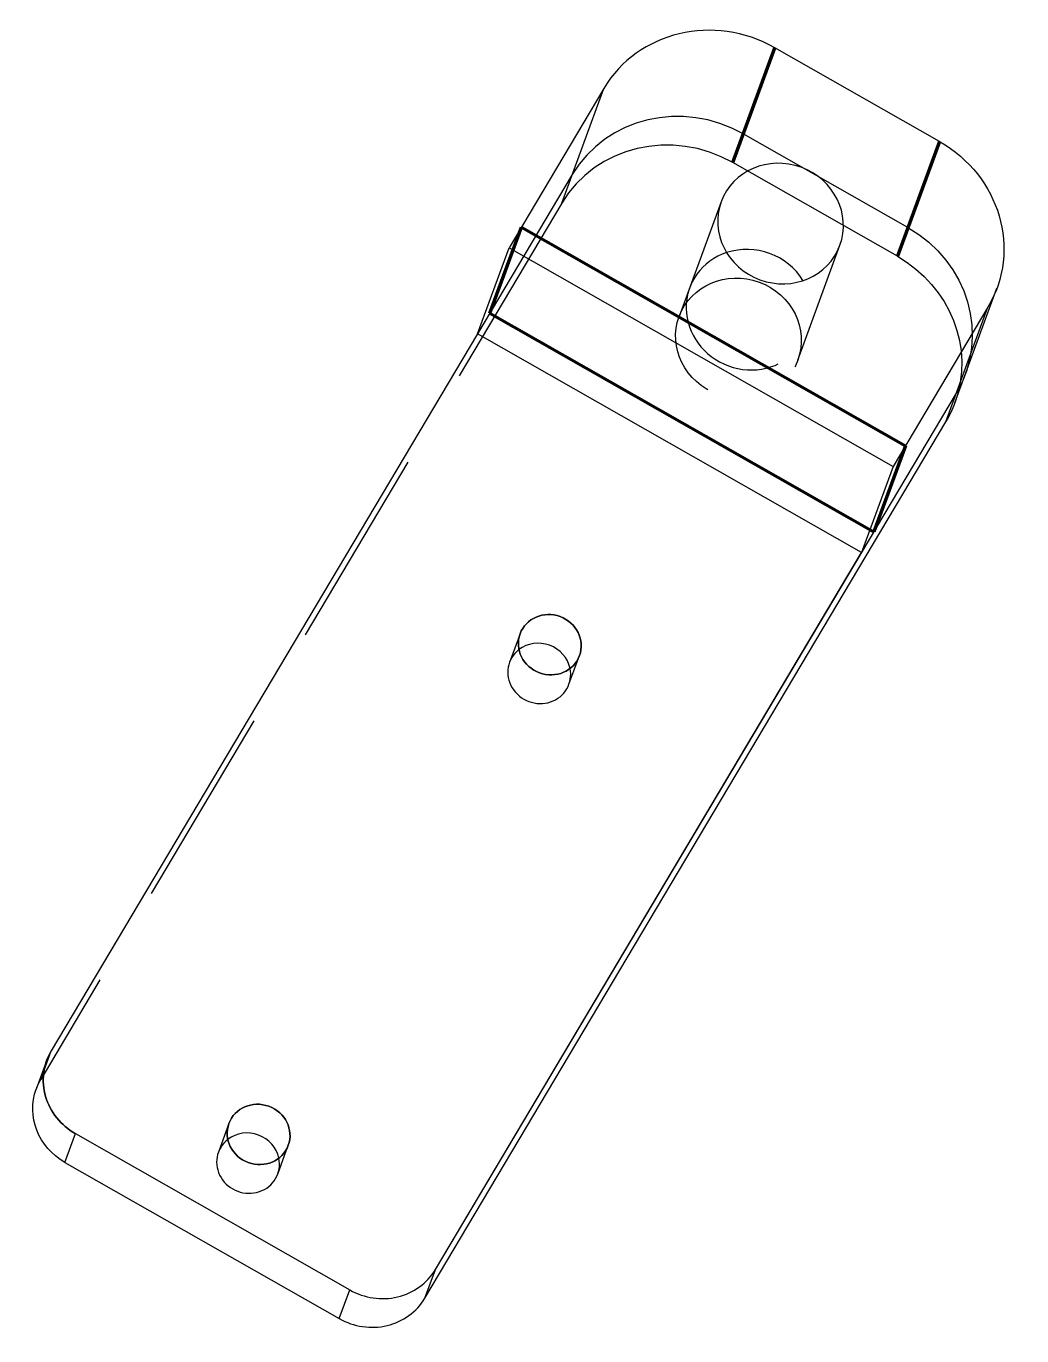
# Model space of a CAD drawing. Header units: millimetres. Extents: x -22.1 to 9.3, y -26.3 to 15.1.
import ezdxf

# ---------------------------------------------------------------- set-up
doc = ezdxf.new("R2010")
doc.units = ezdxf.units.MM
doc.linetypes.add('HIDDEN', pattern=[9.525, 6.35, -3.175])
doc.layers.get('0').update_dxf_attribs({"color": 253, "lineweight": 70, "true_color": 0x8faf8f})
doc.layers.add('Hidden', color=98, linetype='HIDDEN', lineweight=70, true_color=0x054805)

msp = doc.modelspace()

# ---------------------------------------------------------------- linework, layer by layer
for p, q in [((0.205, 10.806), (1.537, 14.437)), ((6.743, 11.473), (5.411, 7.842)), ((-7.478, 6.044), (-6.479, 8.767)), ((-6.479, 8.767), (5.668, 1.851)), ((-7.478, 6.044), (4.669, -0.871)), ((5.668, 1.851), (4.669, -0.871))]:
    msp.add_line(p, q)
at = {"color": 98, "lineweight": -3, "true_color": 0x054805}
for p, q in [((6.743, 11.473), (1.537, 14.437)), ((-3.872, 13.152), (-6.867, 8.115)), ((-7.866, 5.392), (-6.867, 8.115)), ((-6.867, 8.115), (5.281, 1.199)), ((7.227, 3.204), (8.56, 6.834)), ((8.275, 6.236), (5.281, 1.199)), ((6.943, 2.606), (8.275, 6.236)), ((-7.866, 5.392), (-21.348, -17.286)), ((-7.866, 5.392), (-21.348, -17.286)), ((4.281, -1.524), (-7.866, 5.392)), ((-9.2, -24.201), (7.276, 3.513)), ((-9.534, -25.109), (6.943, 2.606)), ((5.281, 1.199), (4.281, -1.524)), ((-9.2, -24.201), (4.281, -1.524)), ((-21.49, -17.585), (-21.823, -18.492)), ((-20.915, -20.812), (-20.582, -19.904)), ((-20.582, -19.904), (-11.905, -24.844)), ((-20.582, -19.904), (-11.905, -24.844)), ((-20.915, -20.812), (-12.238, -25.751)), ((-9.534, -25.109), (-9.2, -24.201)), ((-12.238, -25.751), (-11.905, -24.844))]:
    msp.add_line(p, q, dxfattribs=at)
for centre, major_axis, start_param, end_param in [((-0.402, 11.176), (-3.755, 1.378), 4.537392, 6.108188), ((0.718, 6.156), (-1.878, 0.689), 4.014399, 5.410395), ((-5.915, -5.348), (-0.939, 0.345), 3.677233, 5.747333), ((-19.612, -18.274), (-1.878, 0.689), 6.108188, 7.678985), ((-15.123, -20.836), (-0.939, 0.345), 3.677233, 5.747333), ((-10.936, -23.214), (-1.878, 0.689), 1.395799, 2.966596), ((-10.936, -23.214), (-1.878, 0.689), 1.395799, 2.966596), ((-11.269, -24.121), (-1.878, 0.689), 1.395799, 2.966596)]:
    msp.add_ellipse(centre, major_axis=major_axis, ratio=0.946652, start_param=start_param, end_param=end_param, dxfattribs=at)
at = {"color": 98, "lineweight": -3, "true_color": 0x054805, "extrusion": (4.17967e-19, -5.92845e-17, -1)}
for centre, major_axis, start_param, end_param in [((4.804, 8.212), (3.755, -1.378), 4.887386, 6.458182), ((3.472, 4.582), (3.755, -1.378), 0.000096, 0.174997), ((-19.612, -18.274), (1.878, -0.689), 1.745793, 3.31659), ((-19.945, -19.181), (1.878, -0.689), 1.745793, 3.141689)]:
    msp.add_ellipse(centre, major_axis=major_axis, ratio=0.946652, start_param=start_param, end_param=end_param, dxfattribs=at)
for centre, major_axis in [((1.717, 8.879), (1.878, -0.689)), ((-5.582, -4.441), (0.939, -0.345)), ((-14.79, -19.928), (0.939, -0.345))]:
    msp.add_ellipse(centre, major_axis=major_axis, ratio=0.946652, dxfattribs=at)
at = {"color": 98, "lineweight": -3, "true_color": 0x054805}
for centre in [(-5.582, -4.441), (-14.79, -19.928)]:
    msp.add_ellipse(centre, major_axis=(-0.939, 0.345), ratio=0.946652, dxfattribs=at)
at = {"layer": 'Hidden', "lineweight": -3}
for p, q in [((0.205, 10.806), (1.537, 14.437)), ((-5.204, 9.522), (-3.872, 13.152)), ((5.744, 8.75), (0.538, 11.714)), ((5.411, 7.842), (6.743, 11.473)), ((5.411, 7.842), (0.205, 10.806)), ((-4.871, 10.429), (-7.866, 5.392)), ((-0.161, 9.568), (-1.493, 5.938)), ((-5.204, 9.522), (-21.681, -18.193)), ((2.262, 4.56), (3.594, 8.19)), ((-6.521, -4.096), (-6.854, -5.004)), ((-4.976, -5.693), (-4.643, -4.785)), ((-21.681, -18.193), (-21.348, -17.286)), ((-15.728, -19.584), (-16.061, -20.492)), ((-14.184, -21.181), (-13.851, -20.273))]:
    msp.add_line(p, q, dxfattribs=at)
for centre, major_axis, start_param, end_param in [((-1.401, 8.453), (-3.755, 1.378), 4.537392, 6.108188), ((-1.734, 7.546), (-3.755, 1.378), 4.537392, 6.108188), ((0.718, 6.156), (-1.878, 0.689), 5.410395, 10.297585), ((-5.915, -5.348), (-0.939, 0.345), 5.747333, 9.960418), ((-15.123, -20.836), (-0.939, 0.345), 5.747333, 9.960418)]:
    msp.add_ellipse(centre, major_axis=major_axis, ratio=0.946652, start_param=start_param, end_param=end_param, dxfattribs=at)
at = {"layer": 'Hidden', "lineweight": -3, "extrusion": (4.17967e-19, -5.92845e-17, -1)}
for centre, major_axis, start_param, end_param in [((3.805, 5.489), (3.755, -1.378), 4.887386, 6.458182), ((3.472, 4.582), (3.755, -1.378), 4.887386, 6.283281), ((-19.945, -19.181), (1.878, -0.689), 3.141689, 3.31659)]:
    msp.add_ellipse(centre, major_axis=major_axis, ratio=0.946652, start_param=start_param, end_param=end_param, dxfattribs=at)
at = {"layer": 'Hidden', "lineweight": -3}
msp.add_ellipse((0.385, 5.249), major_axis=(-1.878, 0.689), ratio=0.946652, dxfattribs=at)

doc.saveas('drawing.dxf')
